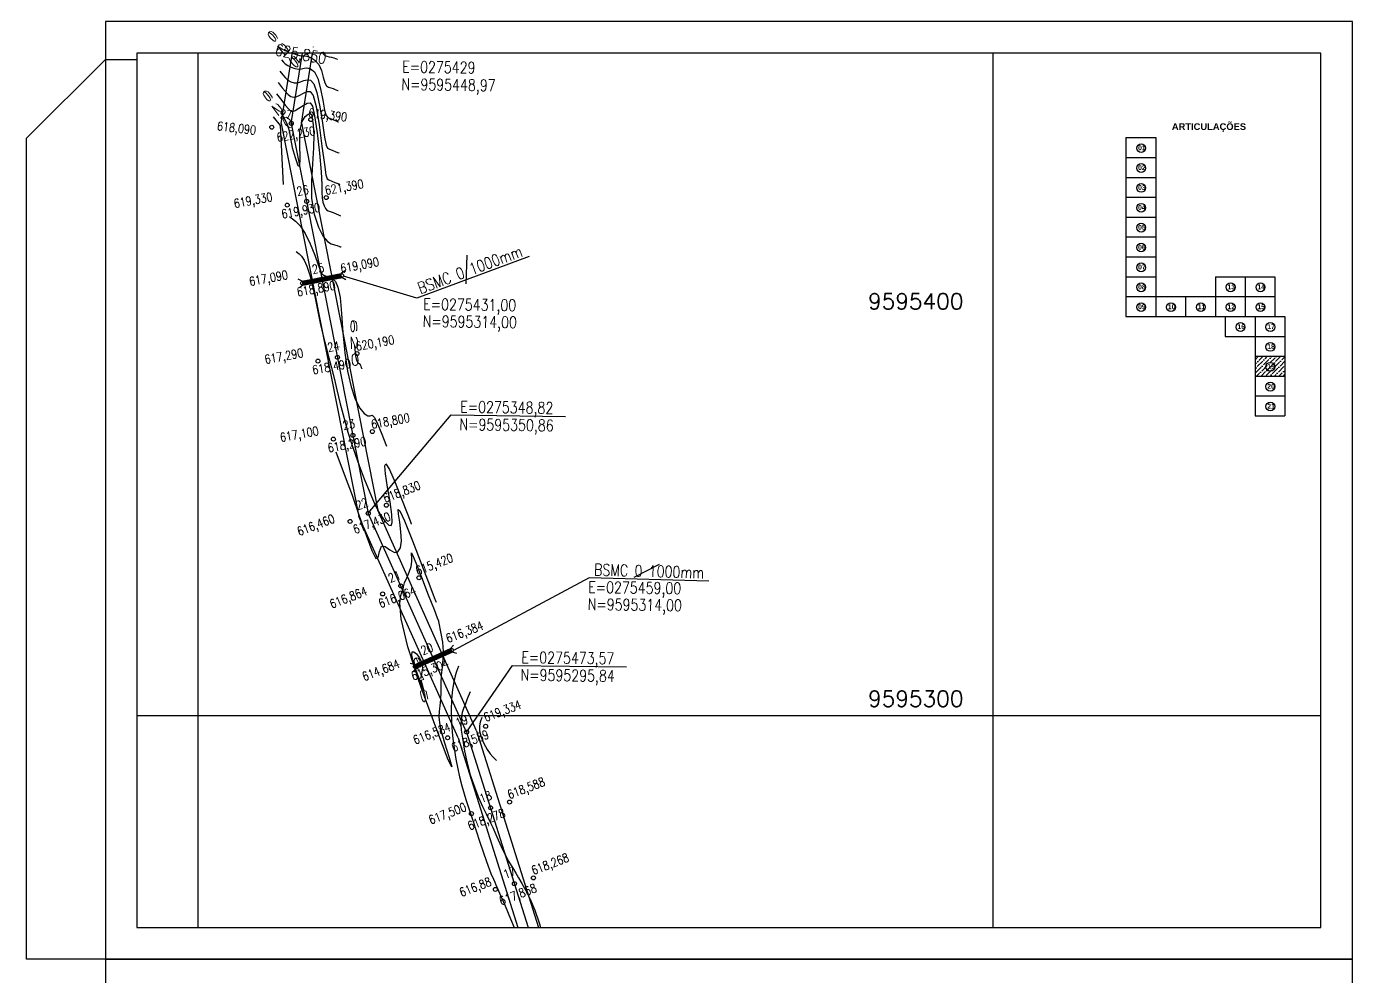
# Model space of a CAD drawing. Header units: millimetres. Extents: x 276147 to 291056, y 9594849 to 9609891.
# Drawn here: x 277966 to 278299.5, y 9606561 to 9606800 of the extents above; entities that cross this region are included whole.
import ezdxf
from ezdxf.enums import TextEntityAlignment as Align

# ---------------------------------------------------------------- set-up
doc = ezdxf.new("R2010")
doc.units = ezdxf.units.MM
doc.header["$LTSCALE"] = 10
doc.linetypes.add('CONTINUO', pattern=[0])
for name, color, linetype in [('2000-Top_malha_coord', 2, 'Continuous'), ('500-dim1', 6, 'Continuous'), ('Curvas mestras', 30, 'Continuous'), ('Curvas simples', 9, 'Continuous'), ('Curvas texto', 2, 'Continuous'), ('LINHA02', 8, 'Continuous'), ('TEXTO-PAPEL', 7, 'Continuous'), ('TEXTO02', 3, 'Continuous'), ('Top_malha_coord', 8, 'Continuous')]:
    doc.layers.add(name, color=color, linetype=linetype)
doc.styles.add('r80', font='romans.shx')
doc.styles.add('ROMANS', font='romans.shx', dxfattribs={"width": 0.8, "height": 4})
doc.styles.add('SIMPLEX', font='simplex', dxfattribs={"height": 0.2})
doc.styles.add('T7', font='arial.ttf')

msp = doc.modelspace()

# ---------------------------------------------------------------- hatches: boundary and pattern name
at = {"layer": 'TEXTO-PAPEL', "linetype": 'Continuous'}
h = msp.add_hatch(dxfattribs=at)
h.set_pattern_fill('ANSI31', color=4, angle=-52.3194, style=0)
h.set_pattern_definition([(352.68062313, (277165.90448, 9635650.25106), (0.0159250063, 0.12398142673), [])])
edge = h.paths.add_edge_path()
edge.add_line((278035.5, 9606734.93), (278045.32, 9606736.84))
edge.add_line((278035.31, 9606735.91), (278045.12, 9606737.82))
edge.add_line((278035.31, 9606735.91), (278035.5, 9606734.93))
edge.add_line((278045.12, 9606737.82), (278045.31, 9606736.84))
h = msp.add_hatch(dxfattribs=at)
h.set_pattern_fill('ANSI31', color=4, angle=-39.3241, style=0)
h.set_pattern_definition([(5.6759175, (270714.38834, 9634617.72639), (-0.0123626875, 0.1243871535), [])])
edge = h.paths.add_edge_path()
edge.add_line((278063.94, 9606638.51), (278073.07, 9606642.58))
edge.add_line((278063.52, 9606639.42), (278072.66, 9606643.49))
edge.add_line((278063.52, 9606639.42), (278063.94, 9606638.51))
edge.add_line((278072.66, 9606643.49), (278073.06, 9606642.58))
at = {"layer": 'Top_malha_coord'}
h = msp.add_hatch(dxfattribs=at)
h.set_pattern_fill('ANSI36', color=8, scale=0.25)
h.set_pattern_definition([(45, (15662.7059, 10875.3507), (0.420949505675, 1.54348152081), [1.984375, -0.396875, 0, -0.396875])])
h.paths.add_polyline_path([(278282.53, 9606717.03), (278275.03, 9606717.03), (278275.03, 9606712.03), (278282.53, 9606712.03)])
h.paths.add_polyline_path([(278277.76, 9606714.38, -1), (278279.97, 9606714.38, -1)], flags=0)
h.paths.add_polyline_path([(278277.66, 9606713.2), (278280.16, 9606713.2), (278280.16, 9606715.7), (278277.66, 9606715.7)], flags=24)

# ---------------------------------------------------------------- linework, layer by layer
at = {"layer": '500-dim1', "ltscale": 0.1}
for points in [[(277985.81, 9606565.37), (278299.53, 9606565.37), (278299.53, 9606801.25), (277985.81, 9606801.25)], [(277993.75, 9606573.31), (278291.59, 9606573.31), (278291.59, 9606793.31), (277993.75, 9606793.31)], [(277985.81, 9606329.48), (278299.53, 9606329.48), (278299.53, 9606565.37), (277985.81, 9606565.37)]]:
    msp.add_lwpolyline(points, close=True, dxfattribs=at)
msp.add_lwpolyline([(277985.81, 9606565.37), (277965.96, 9606565.37), (277965.96, 9606771.87), (277985.81, 9606791.72), (277993.75, 9606791.72)], dxfattribs=at)
at = {"layer": 'Curvas mestras', "linetype": 'CONTINUO'}
for points in [[(278030.71, 9606794.28, 40), (278031, 9606794.08, 40), (278031.59, 9606793.78, 40)], [(278032.54, 9606793.39, 40), (278033.65, 9606793, 40), (278034.63, 9606792.73, 40), (278035.3, 9606792.64, 40), (278035.84, 9606792.63, 40), (278036.5, 9606792.54, 40), (278037.45, 9606792.21, 40), (278038.53, 9606791.55, 40), (278039.49, 9606790.44, 40), (278040.14, 9606788.89, 40), (278040.58, 9606787.22, 40), (278040.97, 9606785.83, 40), (278041.43, 9606785.04, 40), (278041.96, 9606784.69, 40), (278042.53, 9606784.53, 40), (278043.11, 9606784.35, 40), (278043.63, 9606784.15, 40), (278044.03, 9606783.99, 40), (278044.24, 9606783.89, 40), (278044.32, 9606783.86, 40), (278044.33, 9606783.86, 40)], [(278029.81, 9606778.37, 35), (278030.7, 9606777, 35), (278031.49, 9606775.43, 35), (278031.99, 9606773.74, 35), (278032.35, 9606771.84, 35), (278032.8, 9606769.58, 35), (278033.5, 9606767.02, 35), (278034.24, 9606765.04, 35), (278034.73, 9606764.75, 35), (278034.79, 9606766.83, 35), (278034.68, 9606770.3, 35), (278034.75, 9606773.74, 35), (278035.28, 9606776.05, 35), (278036.06, 9606777.31, 35), (278036.82, 9606777.9, 35), (278037.32, 9606778.11, 35), (278037.61, 9606777.84, 35), (278037.83, 9606776.93, 35), (278038.06, 9606775.23, 35), (278038.22, 9606772.72, 35), (278038.18, 9606769.43, 35), (278037.89, 9606765.42, 35), (278037.62, 9606761.04, 35), (278037.69, 9606756.71, 35), (278038.34, 9606752.79, 35), (278039.39, 9606749.54, 35), (278040.58, 9606747.19, 35), (278041.68, 9606745.87, 35), (278042.63, 9606745.28, 35), (278043.44, 9606745.06, 35), (278044.07, 9606744.89, 35), (278044.54, 9606744.72, 35), (278044.85, 9606744.59, 35), (278045.01, 9606744.52, 35), (278045.08, 9606744.5, 35), (278045.08, 9606744.49, 35)], [(278048.47, 9606719.77, 35), (278048.52, 9606718.82, 35), (278048.6, 9606717.86, 35), (278048.71, 9606717.03, 35), (278048.85, 9606716.37, 35), (278049.02, 9606715.87, 35), (278049.21, 9606715.51, 35), (278049.38, 9606715.29, 35), (278049.53, 9606715.2, 35), (278049.63, 9606715.21, 35), (278049.7, 9606715.23, 35), (278049.79, 9606715.14, 35), (278049.92, 9606714.88, 35), (278050.07, 9606714.53, 35), (278050.18, 9606714.22, 35), (278050.25, 9606714.05, 35), (278050.28, 9606713.99, 35), (278050.28, 9606713.98, 35)], [(278065.18, 9606635.52, 30), (278065.3, 9606635.06, 30), (278065.5, 9606634.36, 30), (278065.78, 9606633.46, 30), (278065.94, 9606632.91, 30), (278065.73, 9606633.34, 30), (278065.03, 9606635.14, 30), (278064.09, 9606637.7, 30), (278063.28, 9606640.16, 30), (278062.9, 9606641.82, 30), (278062.95, 9606642.62, 30), (278063.37, 9606642.68, 30), (278064.07, 9606642.13, 30), (278064.82, 9606641.15, 30), (278065.37, 9606639.94, 30), (278065.54, 9606638.67, 30), (278065.43, 9606637.52, 30), (278065.25, 9606636.65, 30), (278065.13, 9606636.18, 30), (278065.09, 9606636.01, 30), (278065.09, 9606635.98, 30)]]:
    msp.add_polyline3d(points, dxfattribs=at)
at = {"layer": 'Curvas simples', "linetype": 'CONTINUO'}
for points in [[(278030.1, 9606791.63, 39), (278030.57, 9606791.05, 39), (278031.01, 9606790.62, 39), (278031.66, 9606790.15, 39), (278032.51, 9606789.72, 39), (278033.46, 9606789.4, 39), (278034.36, 9606789.26, 39), (278035.1, 9606789.34, 39), (278035.77, 9606789.51, 39), (278036.51, 9606789.57, 39), (278037.41, 9606789.35, 39), (278038.37, 9606788.56, 39), (278039.25, 9606786.93, 39), (278039.95, 9606784.34, 39), (278040.49, 9606781.43, 39), (278040.94, 9606778.98, 39), (278041.37, 9606777.6, 39), (278041.83, 9606777.03, 39), (278042.36, 9606776.82, 39), (278042.99, 9606776.6, 39), (278043.61, 9606776.35, 39), (278044.1, 9606776.15, 39), (278044.37, 9606776.03, 39), (278044.47, 9606775.99, 39), (278044.48, 9606775.98, 39)], [(278040.49, 9606793.31, 41), (278040.69, 9606793, 41), (278041, 9606792.69, 41), (278041.48, 9606792.49, 41), (278042.08, 9606792.36, 41), (278042.69, 9606792.24, 41), (278043.23, 9606792.1, 41), (278043.66, 9606791.95, 41), (278043.95, 9606791.83, 41), (278044.11, 9606791.76, 41), (278044.17, 9606791.73, 41), (278044.18, 9606791.73, 41)], [(278029.69, 9606788.76, 38), (278030.44, 9606787.81, 38), (278031.02, 9606787.16, 38), (278031.72, 9606786.52, 38), (278032.48, 9606786.05, 38), (278033.28, 9606785.79, 38), (278034.09, 9606785.79, 38), (278034.9, 9606786.04, 38), (278035.7, 9606786.38, 38), (278036.53, 9606786.61, 38), (278037.37, 9606786.49, 38), (278038.22, 9606785.58, 38), (278039.02, 9606783.42, 38), (278039.75, 9606779.8, 38), (278040.39, 9606775.64, 38), (278040.91, 9606772.13, 38), (278041.31, 9606770.15, 38), (278041.71, 9606769.37, 38), (278042.2, 9606769.11, 38), (278042.87, 9606768.85, 38), (278043.59, 9606768.56, 38), (278044.17, 9606768.31, 38), (278044.5, 9606768.17, 38), (278044.61, 9606768.12, 38), (278044.63, 9606768.11, 38)], [(278029.28, 9606785.89, 37), (278030.3, 9606784.58, 37), (278031.04, 9606783.7, 37), (278031.79, 9606782.9, 37), (278032.45, 9606782.38, 37), (278033.1, 9606782.19, 37), (278033.82, 9606782.32, 37), (278034.69, 9606782.74, 37), (278035.64, 9606783.25, 37), (278036.54, 9606783.65, 37), (278037.34, 9606783.63, 37), (278038.06, 9606782.6, 37), (278038.79, 9606779.9, 37), (278039.55, 9606775.25, 37), (278040.29, 9606769.84, 37), (278040.88, 9606765.27, 37), (278041.26, 9606762.71, 37), (278041.58, 9606761.7, 37), (278042.04, 9606761.4, 37), (278042.75, 9606761.11, 37), (278043.56, 9606760.76, 37), (278044.24, 9606760.47, 37), (278044.62, 9606760.31, 37), (278044.76, 9606760.25, 37), (278044.78, 9606760.24, 37)], [(278028.87, 9606783.02, 36), (278030.17, 9606781.34, 36), (278031.05, 9606780.23, 36), (278031.85, 9606779.27, 36), (278032.42, 9606778.72, 36), (278032.92, 9606778.59, 36), (278033.56, 9606778.85, 36), (278034.49, 9606779.44, 36), (278035.57, 9606780.13, 36), (278036.56, 9606780.69, 36), (278037.29, 9606780.81, 36), (278037.86, 9606779.96, 36), (278038.42, 9606777.53, 36), (278039.05, 9606773.25, 36), (278039.66, 9606768.11, 36), (278040.11, 9606763.43, 36), (278040.28, 9606760.21, 36), (278040.29, 9606758.21, 36), (278040.32, 9606756.88, 36), (278040.5, 9606755.78, 36), (278040.8, 9606754.87, 36), (278041.13, 9606754.21, 36), (278041.46, 9606753.83, 36), (278041.84, 9606753.62, 36), (278042.36, 9606753.43, 36), (278043.07, 9606753.15, 36), (278043.83, 9606752.84, 36), (278044.45, 9606752.57, 36), (278044.79, 9606752.43, 36), (278044.92, 9606752.37, 36), (278044.93, 9606752.36, 36)], [(278028.04, 9606777.27, 34), (278029.75, 9606775.07, 34), (278030.5, 9606760.26, 34)], [(278032.11, 9606752.15, 34), (278033.63, 9606750.99, 34), (278034.79, 9606749.81, 34), (278036.07, 9606747.94, 34), (278037.34, 9606745.32, 34), (278038.47, 9606742.48, 34), (278039.35, 9606740.05, 34), (278039.9, 9606738.54, 34), (278040.29, 9606737.77, 34), (278040.73, 9606737.41, 34), (278041.35, 9606737.18, 34), (278042.11, 9606736.92, 34), (278042.91, 9606736.52, 34), (278043.66, 9606735.81, 34), (278044.31, 9606734.39, 34), (278044.82, 9606731.82, 34), (278045.2, 9606727.82, 34), (278045.56, 9606722.93, 34), (278046.02, 9606717.87, 34), (278046.7, 9606713.26, 34), (278047.59, 9606709.33, 34), (278048.64, 9606706.2, 34), (278049.8, 9606703.97, 34), (278050.92, 9606702.59, 34), (278051.84, 9606702.01, 34), (278052.45, 9606702.07, 34), (278052.91, 9606702.17, 34), (278053.48, 9606701.63, 34), (278054.29, 9606700.01, 34), (278055.19, 9606697.83, 34), (278055.93, 9606695.9, 34), (278056.35, 9606694.82, 34), (278056.5, 9606694.42, 34), (278056.52, 9606694.36, 34)], [(278033.83, 9606743.39, 33), (278034.56, 9606742.83, 33), (278035.13, 9606742.23, 33), (278035.78, 9606741.22, 33), (278036.46, 9606739.71, 33), (278037.16, 9606737.67, 33), (278037.84, 9606735.09, 33), (278038.49, 9606732.02, 33), (278039.15, 9606728.67, 33), (278039.84, 9606725.33, 33), (278040.58, 9606722.2, 33), (278041.33, 9606719.31, 33), (278042.05, 9606716.64, 33), (278042.69, 9606714.12, 33), (278043.34, 9606711.51, 33), (278044.05, 9606708.54, 33), (278044.9, 9606705.05, 33), (278045.83, 9606701.37, 33), (278046.77, 9606697.93, 33), (278047.68, 9606695.04, 33), (278048.62, 9606692.39, 33), (278049.68, 9606689.55, 33), (278050.93, 9606686.21, 33), (278052.29, 9606682.72, 33), (278053.68, 9606679.55, 33), (278055, 9606677.11, 33), (278056.17, 9606675.45, 33), (278057.1, 9606674.54, 33), (278057.72, 9606674.4, 33), (278057.98, 9606675.22, 33), (278057.88, 9606677.2, 33), (278057.41, 9606680.41, 33), (278056.79, 9606684.11, 33), (278056.28, 9606687.4, 33), (278056.1, 9606689.48, 33), (278056.39, 9606689.96, 33), (278057.25, 9606688.56, 33), (278058.68, 9606685.26, 33), (278060.31, 9606681.15, 33), (278061.68, 9606677.58, 33), (278062.45, 9606675.58, 33), (278062.73, 9606674.85, 33), (278062.77, 9606674.74, 33)], [(278043.81, 9606692.94, 32), (278046.13, 9606686.7, 32), (278047.84, 9606682.04, 32), (278049.68, 9606676.91, 32), (278051.4, 9606672.01, 32), (278052.83, 9606668.14, 32), (278053.85, 9606666.12, 32), (278054.4, 9606666.42, 32), (278054.75, 9606667.93, 32), (278055.26, 9606669.21, 32), (278056.17, 9606669.18, 32), (278057.34, 9606668.36, 32), (278058.49, 9606667.67, 32), (278059.41, 9606667.82, 32), (278060.02, 9606668.85, 32), (278060.27, 9606670.6, 32), (278060.15, 9606672.87, 32), (278059.84, 9606675.25, 32), (278059.53, 9606677.28, 32), (278059.46, 9606678.47, 32), (278059.88, 9606678.14, 32), (278061.05, 9606675.59, 32), (278063.08, 9606670.55, 32), (278065.44, 9606664.47, 32), (278067.43, 9606659.26, 32), (278068.55, 9606656.35, 32), (278068.96, 9606655.28, 32), (278069.02, 9606655.12, 32)], [(278074.66, 9606639.05, 32), (278074.38, 9606638.35, 32), (278074.14, 9606637.67, 32), (278073.83, 9606636.61, 32), (278073.48, 9606635.11, 32), (278073.13, 9606633.16, 32), (278072.88, 9606630.73, 32), (278072.8, 9606627.87, 32), (278072.88, 9606624.73, 32), (278073.13, 9606621.52, 32), (278073.53, 9606618.43, 32), (278074, 9606615.61, 32), (278074.46, 9606613.22, 32), (278074.87, 9606611.23, 32), (278075.45, 9606608.94, 32), (278076.49, 9606605.5, 32), (278078.13, 9606600.43, 32), (278080.02, 9606594.76, 32), (278081.7, 9606589.91, 32), (278082.79, 9606586.92, 32), (278083.4, 9606585.42, 32), (278083.74, 9606584.69, 32), (278084.04, 9606584.06, 32), (278084.47, 9606583.09, 32), (278085.21, 9606581.38, 32), (278086.35, 9606578.71, 32), (278087.73, 9606575.48, 32), (278088.66, 9606573.31, 32)], [(278077.57, 9606632.57, 33), (278076.85, 9606630.83, 33), (278076.36, 9606629.6, 33), (278075.9, 9606628.38, 33), (278075.57, 9606627.36, 33), (278075.37, 9606626.46, 33), (278075.27, 9606625.54, 33), (278075.25, 9606624.43, 33), (278075.34, 9606622.95, 33), (278075.6, 9606620.9, 33), (278076.07, 9606618.17, 33), (278076.74, 9606615, 33), (278077.6, 9606611.74, 33), (278078.62, 9606608.69, 33), (278079.69, 9606605.97, 33), (278080.7, 9606603.71, 33), (278081.56, 9606601.91, 33), (278082.36, 9606600.28, 33), (278083.24, 9606598.44, 33), (278084.29, 9606596.15, 33), (278085.39, 9606593.71, 33), (278086.41, 9606591.55, 33), (278087.23, 9606589.99, 33), (278087.89, 9606588.88, 33), (278088.49, 9606587.94, 33), (278089.09, 9606586.94, 33), (278089.76, 9606585.76, 33), (278090.58, 9606584.34, 33), (278091.57, 9606582.6, 33), (278092.69, 9606580.41, 33), (278093.86, 9606577.63, 33), (278095.01, 9606574.21, 33), (278095.28, 9606573.31, 33)], [(278080.49, 9606626.1, 34), (278080.06, 9606625, 34), (278079.88, 9606624.05, 34), (278079.93, 9606622.78, 34), (278080.34, 9606621.21, 34), (278081.02, 9606619.56, 34), (278081.81, 9606618.07, 34), (278082.59, 9606616.96, 34), (278083.27, 9606616.2, 34), (278083.77, 9606615.74, 34), (278084.04, 9606615.5, 34), (278084.14, 9606615.41, 34), (278084.15, 9606615.39, 34)]]:
    msp.add_polyline3d(points, dxfattribs=at)
msp.add_polyline3d([(278069.6, 9606650.31, 31), (278070.21, 9606647.27, 31), (278070.57, 9606645.07, 31), (278070.77, 9606642.77, 31), (278070.72, 9606640.69, 31), (278070.51, 9606638.76, 31), (278070.3, 9606636.8, 31), (278070.19, 9606634.7, 31), (278070.15, 9606632.61, 31), (278070.08, 9606630.7, 31), (278069.92, 9606629.1, 31), (278069.76, 9606627.7, 31), (278069.69, 9606626.33, 31), (278069.83, 9606624.78, 31), (278070.26, 9606622.72, 31), (278071.1, 9606619.76, 31), (278072.26, 9606616.04, 31), (278072.92, 9606613.73, 31), (278072.07, 9606615.51, 31), (278069.15, 9606623.02, 31), (278065.24, 9606633.69, 31), (278061.88, 9606643.94, 31), (278060.19, 9606650.92, 31), (278059.85, 9606654.88, 31), (278060.12, 9606656.83, 31), (278060.4, 9606657.69, 31), (278060.58, 9606657.98, 31), (278060.67, 9606658.11, 31), (278060.7, 9606658.43, 31), (278060.78, 9606659.05, 31), (278061.06, 9606659.99, 31), (278061.6, 9606661.25, 31), (278062.23, 9606662.68, 31), (278062.73, 9606664.11, 31), (278062.92, 9606665.36, 31), (278062.89, 9606666.39, 31), (278062.79, 9606667.16, 31), (278062.78, 9606667.54, 31), (278063.08, 9606667.05, 31), (278063.9, 9606665.09, 31), (278065.34, 9606661.41, 31), (278067.03, 9606657.02, 31), (278068.47, 9606653.28, 31), (278069.27, 9606651.19, 31), (278069.56, 9606650.42, 31), (278069.6, 9606650.31, 31)], close=True, dxfattribs=at)
at = {"layer": 'LINHA02'}
for p, q in [((278051.93, 9606677.51, -585), (278072.81, 9606702.25, -585)), ((278072.81, 9606702.25, -585), (278101.52, 9606701.89, -585)), ((278107.49, 9606661.27, -585), (278073.36, 9606642.96, -585)), ((278137.63, 9606660.44, -585), (278107.49, 9606661.27, -585)), ((278076.68, 9606622.48, -585), (278088.19, 9606639.23, -585)), ((278088.19, 9606639.23, -585), (278116.9, 9606638.88, -585))]:
    msp.add_line(p, q, dxfattribs=at)
at = {"layer": 'TEXTO-PAPEL', "color": 4, "linetype": 'Continuous'}
for p, q in [((278032.57, 9606775.62, -585), (278035.37, 9606793.31, -585)), ((278032.57, 9606775.62, -585), (278051.93, 9606677.51, -585)), ((278092.42, 9606742.09, -585), (278064.16, 9606731.6, -585)), ((278076.76, 9606742.44, -585), (278076.45, 9606735.27, -585)), ((278046.02, 9606738.49, -585), (278045.12, 9606737.82, -585)), ((278035.31, 9606735.91, -585), (278034.31, 9606736.45, -585)), ((278035.5, 9606734.93, -585), (278034.6, 9606734.26, -585)), ((278035.31, 9606735.91, -585), (278045.12, 9606737.82, -585)), ((278035.31, 9606735.91, -585), (278035.5, 9606734.93, -585)), ((278035.5, 9606734.93, -585), (278045.32, 9606736.84, -585)), ((278046.32, 9606736.29, -585), (278045.32, 9606736.84, -585)), ((278064.16, 9606731.6, -585), (278045.69, 9606737.15, -585)), ((278125.11, 9606664.65, -585), (278118.72, 9606661.37, -585)), ((278063.52, 9606639.42, -585), (278072.66, 9606643.49, -585)), ((278063.94, 9606638.51, -585), (278073.07, 9606642.58, -585)), ((278073.38, 9606644.35, -585), (278072.66, 9606643.49, -585)), ((278072.66, 9606643.49, -585), (278073.06, 9606642.58, -585)), ((278074.17, 9606642.27, -585), (278073.07, 9606642.58, -585)), ((278063.53, 9606639.43, -585), (278062.43, 9606639.73, -585)), ((278063.93, 9606638.51, -585), (278063.21, 9606637.66, -585)), ((278063.52, 9606639.42, -585), (278063.94, 9606638.51, -585))]:
    msp.add_line(p, q, dxfattribs=at)
at = {"layer": 'TEXTO-PAPEL', "color": 7, "linetype": 'Continuous'}
for p, q in [((278076.68, 9606622.48, -585), (278051.93, 9606677.51, -585)), ((278063.73, 9606638.97, -585), (278072.86, 9606643.05, -585)), ((278076.68, 9606622.48, -585), (278092.16, 9606573.31, -585))]:
    msp.add_line(p, q, dxfattribs=at)
for centre in [(278027.66, 9606774.66, -585), (278032.57, 9606775.62, -585), (278037.48, 9606776.57, -585), (278031.53, 9606755.04, -585), (278031.53, 9606755.04, -585), (278036.44, 9606755.99, -585), (278041.35, 9606756.95, -585), (278035.41, 9606735.42, -585), (278040.31, 9606736.37, -585), (278045.22, 9606737.33, -585), (278049.09, 9606717.71, -585), (278039.28, 9606715.79, -585), (278044.18, 9606716.75, -585), (278052.96, 9606698.08, -585), (278043.15, 9606696.17, -585), (278048.05, 9606697.13, -585), (278051.93, 9606677.51, -585), (278056.49, 9606679.54, -585), (278047.36, 9606675.47, -585), (278064.68, 9606661.29, -585), (278060.11, 9606659.26, -585), (278055.54, 9606657.22, -585), (278068.3, 9606641, -585), (278072.86, 9606643.04, -585), (278063.73, 9606638.97, -585), (278071.89, 9606621.03, -585), (278076.68, 9606622.48, -585), (278081.46, 9606623.93, -585), (278087.47, 9606604.86, -585), (278087.47, 9606604.86, -585), (278077.9, 9606601.95, -585), (278077.9, 9606601.95, -585), (278082.69, 9606603.41, -585), (278082.69, 9606603.41, -585), (278088.69, 9606584.33, -585), (278088.69, 9606584.33, -585), (278093.48, 9606585.78, -585), (278093.48, 9606585.78, -585), (278083.91, 9606582.88, -585), (278083.91, 9606582.88, -585)]:
    msp.add_circle(centre, 0.5, dxfattribs=at)
at = {"layer": 'Top_malha_coord', "color": 6}
for p, q in [((278038.14, 9606794.83, -585), (278038.14, 9606794.88, -585)), ((278030.03, 9606775.57, -585), (278032.87, 9606793.5, -585)), ((278035.11, 9606775.66, -585), (278037.9, 9606793.31, -585)), ((278030.03, 9606775.57, -585), (278049.53, 9606676.74, -585)), ((278035.11, 9606775.66, -585), (278054.32, 9606678.27, -585)), ((278079.19, 9606622.81, -585), (278054.32, 9606678.27, -585)), ((278074.51, 9606621.03, -585), (278049.53, 9606676.74, -585)), ((278079.19, 9606622.81, -585), (278094.79, 9606573.31, -585)), ((278074.51, 9606621.03, -585), (278089.54, 9606573.31, -585))]:
    msp.add_line(p, q, dxfattribs=at)
at = {"layer": 'Top_malha_coord'}
for p, q in [((278009.1, 9606573.31, -585), (278009.1, 9606793.31, -585)), ((278209.1, 9606573.31, -585), (278209.1, 9606793.31, -585)), ((277993.75, 9606626.65, -585), (278291.59, 9606626.65, -585)), ((277993.75, 9606626.65, -585), (278291.59, 9606626.65, -585))]:
    msp.add_line(p, q, dxfattribs=at)
at = {"layer": 'Top_malha_coord', "color": 7}
for p, q in [((278242.53, 9606772.03), (278242.53, 9606727.03)), ((278242.53, 9606772.03), (278250.03, 9606772.03)), ((278250.03, 9606772.03), (278250.03, 9606727.03)), ((278242.53, 9606767.03), (278250.03, 9606767.03)), ((278242.53, 9606762.03), (278250.03, 9606762.03)), ((278242.53, 9606757.03), (278250.03, 9606757.03)), ((278242.53, 9606752.03), (278250.03, 9606752.03)), ((278242.53, 9606747.03), (278250.03, 9606747.03)), ((278242.53, 9606742.03), (278250.03, 9606742.03)), ((278242.53, 9606737.03), (278250.03, 9606737.03)), ((278265.03, 9606737.03), (278265.03, 9606727.03)), ((278265.03, 9606737.03), (278280.03, 9606737.03)), ((278272.53, 9606737.03), (278272.53, 9606727.03)), ((278280.03, 9606737.03), (278280.03, 9606727.03)), ((278242.53, 9606732.03), (278280.03, 9606732.03)), ((278257.53, 9606732.03), (278257.53, 9606727.03)), ((278242.53, 9606727.03), (278282.53, 9606727.03)), ((278267.53, 9606727.03), (278267.53, 9606722.03)), ((278275.03, 9606727.03), (278275.03, 9606702.03)), ((278282.53, 9606727.03), (278282.53, 9606702.03)), ((278267.53, 9606722.03), (278282.53, 9606722.03)), ((278275.03, 9606717.03), (278282.53, 9606717.03)), ((278275.03, 9606712.03), (278282.53, 9606712.03)), ((278275.03, 9606707.03), (278282.53, 9606707.03)), ((278275.03, 9606702.03), (278282.53, 9606702.03))]:
    msp.add_line(p, q, dxfattribs=at)
for centre in [(278246.37, 9606769.38), (278246.37, 9606764.38), (278246.37, 9606759.38), (278246.37, 9606754.38), (278246.37, 9606749.38), (278246.37, 9606744.38), (278246.37, 9606739.38), (278246.37, 9606734.38), (278268.87, 9606734.38), (278276.37, 9606734.38), (278246.37, 9606729.38), (278253.87, 9606729.38), (278261.37, 9606729.38), (278268.87, 9606729.38), (278276.37, 9606729.38), (278271.37, 9606724.38), (278278.87, 9606724.38), (278278.87, 9606719.38), (278278.87, 9606714.38), (278278.87, 9606709.38), (278278.87, 9606704.38)]:
    msp.add_circle(centre, 1.11, dxfattribs=at)

# ---------------------------------------------------------------- texts
at = {"style": 'ROMANS', "width": 0.8}
for s, height, rotation, p in [('E=0275429', 2.905, 359.2617, (278060.5, 9606791.32, -585)), ('N=9595448,97', 2.9046, 359.2617, (278060.29, 9606786.92, -585)), ('BSMC 0 1000mm', 2.9046, 20.3609, (278064.06, 9606735.36, -585)), ('E=0275431,00', 2.9046, 359.2617, (278065.78, 9606731.6, -585)), ('N=9595314,00', 2.9046, 359.2617, (278065.65, 9606727.31, -585)), ('E=0275348,82', 2.9046, 359.2617, (278075.1, 9606705.76, -585)), ('N=9595350,86', 2.9046, 359.2617, (278074.89, 9606701.35, -585)), ('BSMC 0 1000mm', 2.9046, 358.4236, (278108.8, 9606664.8, -585)), ('E=0275459,00', 2.9046, 359.2617, (278107.29, 9606660.39, -585)), ('N=9595314,00', 2.9046, 359.2617, (278107.16, 9606656.1, -585)), ('E=0275473,57', 2.9046, 359.2617, (278090.48, 9606642.74, -585)), ('N=9595295,84', 2.9046, 359.2617, (278090.27, 9606638.33, -585))]:
    msp.add_text(s, height=height, rotation=rotation, dxfattribs=at).set_placement(p, align=Align.TOP_LEFT)
at = {"layer": '2000-Top_malha_coord', "style": 'r80'}
for s, p in [('9595400', (278177.66, 9606727.65, -585)), ('9595300', (278177.66, 9606627.65, -585))]:
    msp.add_text(s, height=4, dxfattribs=at).set_placement(p, align=Align.BOTTOM_LEFT)
at = {"layer": 'Curvas texto', "style": 'SIMPLEX'}
for s, rotation, width, p, p2 in [('625', 310.7154, 3.299405, (278025.89, 9606798.73, 40), (278034.19, 9606789.08, 40)), ('620', 307.3227, 3.299405, (278024.68, 9606783.86, 35), (278032.39, 9606773.74, 35)), ('620', 272.0677, 3.299405, (278047.47, 9606726.76, 35), (278047.93, 9606714.04, 35)), ('615', 281.6363, 3.563358, (278063.12, 9606641.83, 30), (278065.68, 9606629.37, 30))]:
    msp.add_text(s, height=1.5, rotation=rotation, dxfattribs=dict(at, width=width)).set_placement(p, p2, align=Align.FIT)
at = {"layer": 'TEXTO02', "style": 'ROMANS', "width": 0.8}
for s, height, rotation, p in [('625,850', 2.905, 349.9239, (278028.83, 9606795.61, -585)), ('27', 2.207, 353.1597, (278029.87, 9606779.16, -585)), ('619,390', 2.207, 353.1597, (278036.97, 9606779.42, -585)), ('618,090', 2.207, 353.1597, (278014.05, 9606776.12, -585)), ('622,230', 2.207, 10.4393, (278028.7, 9606773.1, -585)), ('621,390', 2.207, 10.4393, (278040.84, 9606759.79, -585)), ('619,330', 2.207, 10.4393, (278017.92, 9606756.5, -585)), ('26', 2.207, 10.4393, (278033.74, 9606759.54, -585)), ('619,930', 2.207, 10.4393, (278029.92, 9606753.84, -585)), ('619,090', 2.207, 10.4393, (278044.71, 9606740.17, -585)), ('617,090', 2.207, 10.4393, (278021.79, 9606736.88, -585)), ('25', 2.207, 10.4393, (278037.61, 9606739.92, -585)), ('618,890', 2.207, 10.4393, (278033.79, 9606734.22, -585)), ('620,190', 2.207, 10.4393, (278048.58, 9606720.55, -585)), ('617,290', 2.207, 10.4393, (278025.66, 9606717.26, -585)), ('24', 2.207, 10.4393, (278041.48, 9606720.29, -585)), ('618,490', 2.207, 10.4393, (278037.66, 9606714.6, -585)), ('618,800', 2.207, 10.4393, (278052.45, 9606700.93, -585)), ('617,100', 2.207, 10.4393, (278029.53, 9606697.63, -585)), ('23', 2.207, 10.4393, (278045.35, 9606700.67, -585)), ('618,290', 2.207, 10.4393, (278041.54, 9606694.98, -585)), ('618,830', 2.207, 21.117, (278055.35, 9606682.2, -585)), ('22', 2.207, 21.117, (278048.5, 9606680.35, -585)), ('616,460', 2.207, 21.117, (278033.76, 9606673.83, -585)), ('617,430', 2.207, 21.117, (278047.81, 9606674.34, -585)), ('615,420', 2.207, 21.117, (278063.54, 9606663.95, -585)), ('21', 2.207, 21.117, (278056.68, 9606662.1, -585)), ('616,864', 2.207, 21.117, (278041.95, 9606655.59, -585)), ('616,064', 2.207, 21.117, (278054.24, 9606655.7, -585)), ('616,384', 2.207, 21.117, (278071.17, 9606646.93, -585)), ('20', 2.207, 21.117, (278064.87, 9606643.85, -585)), ('614,684', 2.207, 21.117, (278050.13, 9606637.33, -585)), ('615,304', 2.207, 21.117, (278062.43, 9606637.44, -585)), ('619,334', 2.207, 21.117, (278080.67, 9606627.06, -585)), ('616,584', 2.207, 21.117, (278062.91, 9606621.37, -585)), ('19', 2.207, 21.117, (278073.63, 9606625.73, -585)), ('618,589', 2.207, 21.117, (278072.55, 9606619.53, -585)), ('618,588', 2.207, 21.117, (278086.67, 9606607.64, -585)), ('617,500', 2.207, 21.117, (278066.87, 9606601.26, -585)), ('18', 2.207, 21.117, (278079.64, 9606606.65, -585)), ('618,278', 2.207, 21.117, (278076.66, 9606599.76, -585)), ('618,268', 2.207, 21.117, (278092.68, 9606588.56, -585)), ('17', 2.207, 21.117, (278085.64, 9606587.58, -585)), ('616,88', 2.207, 21.117, (278074.58, 9606583.03, -585)), ('617,868', 2.207, 21.117, (278084.58, 9606580.89, -585))]:
    msp.add_text(s, height=height, rotation=rotation, dxfattribs=at).set_placement(p, align=Align.TOP_LEFT)
at = {"layer": 'Top_malha_coord', "color": 7, "attachment_point": 1, "style": 'T7'}
for s, insert, char_height in [('{\\fArial|b1|i0|c0|p34;ARTICULAÇÕES}', (278254.09, 9606775.64), 1.6821), ('{\\fArial|b1|i0|c0|p34;01}', (278245.6, 9606770.08), 1.2169), ('{\\fArial|b1|i0|c0|p34;02}', (278245.6, 9606765.08), 1.2169), ('{\\fArial|b1|i0|c0|p34;03}', (278245.6, 9606760.08), 1.2169), ('{\\fArial|b1|i0|c0|p34;04}', (278245.6, 9606755.08), 1.2169), ('{\\fArial|b1|i0|c0|p34;05}', (278245.6, 9606750.08), 1.2169), ('{\\fArial|b1|i0|c0|p34;06}', (278245.6, 9606745.08), 1.2169), ('{\\fArial|b1|i0|c0|p34;07}', (278245.6, 9606740.08), 1.2169), ('{\\fArial|b1|i0|c0|p34;08}', (278245.6, 9606735.08), 1.2169), ('{\\fArial|b1|i0|c0|p34;13}', (278268.1, 9606735.08), 1.2169), ('{\\fArial|b1|i0|c0|p34;14}', (278275.6, 9606735.08), 1.2169), ('{\\fArial|b1|i0|c0|p34;09}', (278245.6, 9606730.08), 1.2169), ('{\\fArial|b1|i0|c0|p34;10}', (278253.1, 9606730.08), 1.2169), ('{\\fArial|b1|i0|c0|p34;11}', (278260.6, 9606730.08), 1.2169), ('{\\fArial|b1|i0|c0|p34;12}', (278268.1, 9606730.08), 1.2169), ('{\\fArial|b1|i0|c0|p34;15}', (278275.6, 9606730.08), 1.2169), ('{\\fArial|b1|i0|c0|p34;16}', (278270.6, 9606725.08), 1.2169), ('{\\fArial|b1|i0|c0|p34;17}', (278278.1, 9606725.08), 1.2169), ('{\\fArial|b1|i0|c0|p34;18}', (278278.1, 9606720.08), 1.2169), ('{\\fArial|b1|i0|c0|p34;19}', (278278.1, 9606715.08), 1.2169), ('{\\fArial|b1|i0|c0|p34;20}', (278278.1, 9606710.08), 1.2169), ('{\\fArial|b1|i0|c0|p34;21}', (278278.1, 9606705.08), 1.2169)]:
    msp.add_mtext_dynamic_manual_height_columns(s, width=9.0598, gutter_width=12.5, heights=[0], dxfattribs=dict(at, insert=insert, char_height=char_height))

doc.saveas('drawing.dxf')
